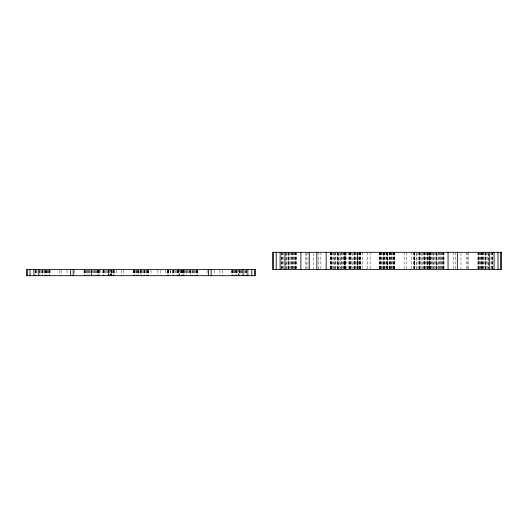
<?xml version="1.0" encoding="UTF-8"?>
<svg xmlns="http://www.w3.org/2000/svg" width="528" height="528" viewBox="0 0 528 528"><rect width="100%" height="100%" fill="white"/><g stroke="black" fill="none" stroke-linecap="round" stroke-linejoin="round"><path stroke-width="0.4" stroke-dasharray="2.64 1.98" d="M492.716 252.305L492.716 268.719M492.367 252.305L492.367 268.719M492.208 252.305L492.208 268.719M491.647 252.305L491.647 268.719M490.994 252.305L490.994 268.719M488.301 253.123L488.301 268.719M488.215 253.123L488.215 268.719M487.562 252.305L487.588 268.719M486.288 252.305L486.334 268.719M485.767 253.123L485.767 268.719M485.681 252.305L485.681 268.719M485.575 252.305L485.595 268.719M485.423 252.305L485.476 268.719M484.856 252.305L484.902 268.719M483.628 252.305L483.602 268.719M482.968 252.305L482.968 268.719M482.889 252.305L482.889 268.719M482.354 252.305L482.348 268.719M481.78 252.305L481.78 268.719M481.655 252.305L481.655 268.719M480.949 252.305L480.949 268.719M480.196 252.305L480.196 268.719M479.543 252.305L479.543 268.719M478.982 252.305L478.988 268.719M478.823 252.305L478.823 268.719M478.474 252.305L478.474 268.719M478.124 252.305L478.124 268.719M477.959 252.305L477.965 268.719M468.607 252.305L468.607 268.719M467.742 252.305L467.742 268.719M466.217 252.305L466.217 268.719M460.97 253.123L460.97 268.719M455.723 252.305L455.723 268.719M453.341 252.305L453.341 268.719M443.982 252.305L443.982 268.719M443.824 252.305L443.824 268.719M443.474 252.305L443.474 268.719M443.124 252.305L443.124 268.719M442.966 252.305L442.966 268.719M442.405 252.305L442.405 268.719M441.751 252.305L441.745 268.719M440.999 252.305L440.999 268.719M440.167 252.305L440.167 268.719M439.6 252.305L439.6 268.719M438.973 252.305L438.973 268.719M438.346 252.305L438.346 268.719M437.092 253.123L437.092 268.719M436.524 253.123L436.524 268.719M436.438 252.305L436.352 268.719M436.267 252.305L436.267 268.719M436.181 252.305L436.181 268.719M435.613 252.305L435.613 268.719M434.359 252.305L434.359 268.719M433.726 252.305L433.726 268.719M433.105 253.123L433.105 268.719M432.538 252.305L432.538 268.719M431.706 252.305L431.706 268.719M430.954 252.305L430.954 268.719M430.3 252.305L430.3 268.719M430.023 252.305L430.023 268.719M429.911 252.305L429.911 268.719M429.739 252.305L429.739 268.719M429.66 268.719L429.66 252.305L429.614 268.719M429.416 252.305L429.416 268.719M429.304 252.305L429.304 268.719M429.231 252.305L429.231 268.719M428.881 252.305L428.881 268.719M428.716 252.305L428.736 268.719M427.819 252.305L427.845 268.719M427.442 253.123L427.442 268.719M427.317 252.305L427.324 268.719M427.205 252.305L427.244 268.719M426.802 252.305L426.835 268.719M425.918 252.305L425.931 268.719M425.033 252.305L425.027 268.719M424.624 252.305L424.624 268.719M424.512 252.305L424.512 268.719M424.268 252.305L424.268 268.719M424.017 252.305L424.017 268.719M423.905 252.305L423.905 268.719M422.921 252.305L422.921 268.719M421.931 253.123L421.931 268.719M420.935 252.305L420.935 268.719M419.951 252.305L419.951 268.719M419.839 252.305L419.839 268.719M419.588 252.305L419.588 268.719M419.344 252.305L419.344 268.719M419.232 252.305L419.232 268.719M418.387 252.305L418.387 268.719M416.981 252.305L416.975 268.719M416.533 253.123L416.533 268.719M414.678 252.305L414.678 268.719M414.559 252.305L414.559 268.719M414.44 252.305L414.44 268.719M414.361 252.305L414.361 268.719M414.295 253.123L414.295 268.719M414.196 252.305L414.196 268.719M413.945 252.305L413.945 268.719M413.833 252.305L413.833 268.719M411.728 252.305L411.728 268.719M406.481 252.305L406.481 268.719M404.098 252.305L404.098 268.719M394.739 252.305L394.739 268.719M394.581 252.305L394.581 268.719M394.231 252.305L394.231 268.719M393.881 252.305L393.881 268.719M393.716 252.305L393.723 268.719M393.162 252.305L393.162 268.719M392.509 252.305L392.502 268.719M391.756 252.305L391.756 268.719M391.05 252.305L391.05 268.719M390.925 252.305L390.925 268.719M390.357 252.305L390.357 268.719M389.816 252.305L389.816 268.719M389.73 252.305L389.73 268.719M389.103 252.305L389.103 268.719M387.849 253.123L387.849 268.719M387.281 253.123L387.281 268.719M387.196 252.305L387.196 268.719M387.11 252.305L387.11 268.719M387.024 252.305L387.024 268.719M386.938 252.305L386.938 268.719M386.371 252.305L386.371 268.719M385.117 252.305L385.117 268.719M384.483 252.305L384.483 268.719M384.404 252.305L384.404 268.719M383.863 253.123L383.863 268.719M383.295 252.305L383.295 268.719M383.17 252.305L383.17 268.719M382.463 252.305L382.463 268.719M381.711 252.305L381.711 268.719M381.051 252.305L381.051 268.719M380.497 252.305L380.497 268.719M380.338 252.305L380.338 268.719M379.988 252.305L379.988 268.719M379.639 252.305L379.639 268.719M379.474 252.305L379.474 268.719M370.121 252.305L370.121 268.719M367.732 252.305L367.732 268.719M362.485 252.305L362.485 268.719M360.38 252.305L360.38 268.719M360.268 252.305L360.268 268.719M360.023 252.305L360.023 268.719M359.977 252.305L359.977 268.719M359.858 252.305L359.773 268.719M359.66 252.305L359.66 268.719M359.093 252.305L359.073 268.719M358.175 252.305L358.208 268.719M357.806 253.123L357.806 268.719M357.727 252.305L357.746 268.719M357.674 252.305L357.601 268.719M357.562 252.305L357.562 268.719M357.238 252.305L357.238 268.719L357.159 252.305M356.294 252.305L356.275 268.719M355.397 252.305L355.39 268.719M354.988 252.305L354.988 268.719M354.856 252.305L354.856 268.719M354.625 252.305L354.625 268.719M354.38 252.305L354.374 268.719M354.262 252.305L354.262 268.719M353.285 252.305L353.285 268.719M352.288 253.123L352.288 268.719M351.292 252.305L351.292 268.719M350.315 252.305L350.308 268.719M350.203 252.305L350.196 268.719M349.952 252.305L349.952 268.719M349.701 252.305L349.701 268.719M349.589 252.305L349.589 268.719M348.744 252.305L348.744 268.719M346.889 252.305L346.889 268.719M345.497 252.305L345.497 268.719M345.338 252.305L345.338 268.719M344.916 252.305L344.916 268.719M344.804 252.305L344.725 268.719M344.632 252.305L344.639 268.719M344.553 252.305L344.553 268.719M344.48 252.305L344.474 268.719M344.309 252.305L344.309 268.719M344.19 252.305L344.19 268.719M343.919 252.305L343.919 268.719M343.266 252.305L343.259 268.719M342.514 252.305L342.514 268.719M341.682 252.305L341.682 268.719M341.114 252.305L341.108 268.719M340.487 253.123L340.487 268.719M339.86 252.305L339.86 268.719M338.606 253.123L338.606 268.719M338.039 253.123L338.039 268.719M337.953 252.305L337.953 268.719M337.867 252.305L337.867 268.719M337.696 252.305L337.696 268.719M337.128 252.305L337.128 268.719M335.874 252.305L335.874 268.719M335.24 252.305L335.24 268.719M334.62 253.123L334.62 268.719M334.046 252.305L334.046 268.719M333.214 252.305L333.221 268.719M332.468 252.305L332.468 268.719M331.815 252.305L331.808 268.719M331.254 252.305L331.254 268.719M331.096 252.305L331.096 268.719M330.746 252.305L330.746 268.719M330.389 252.305L330.389 268.719M330.231 252.305L330.231 268.719M320.879 252.305L320.879 268.719M318.49 252.305L318.49 268.719M313.243 253.123L313.243 268.719M307.996 252.305L307.996 268.719M306.471 253.123L306.471 268.719M305.613 252.305L305.613 268.719M296.254 252.305L296.254 268.719M296.096 252.305L296.096 268.719M295.746 252.305L295.739 268.719M295.396 252.305L295.39 268.719M295.231 252.305L295.231 268.719M294.677 252.305L294.677 268.719M294.017 252.305L294.017 268.719M293.271 252.305L293.271 268.719M292.565 252.305L292.565 268.719M292.439 252.305L292.439 268.719M291.865 252.305L291.859 268.719M291.245 252.305L291.331 268.719M290.591 252.305L290.618 268.719M289.318 252.305L289.364 268.719M288.79 253.123L288.79 268.719M288.625 252.305L288.618 268.719M288.539 252.305L288.506 268.719M288.453 252.305L288.453 268.719M287.885 252.305L287.925 268.719M286.631 252.305L286.651 268.719M285.998 253.123L285.998 268.719M285.912 253.123L285.912 268.719M283.226 252.305L283.226 268.719M282.566 252.305L282.566 268.719M282.011 252.305L282.011 268.719M281.853 252.305L281.853 268.719M281.503 252.305L281.503 268.719M246.497 270.31L246.497 275.695M246.147 270.31L246.147 275.695M245.989 270.31L245.989 275.695M245.434 270.31L245.434 275.695M244.774 270.31L244.774 275.695M242.088 270.31L242.088 275.695M242.002 270.31L242.002 274.93M241.342 270.31L241.369 275.695M240.121 270.31L240.121 275.695M240.075 270.31L240.075 274.93M239.547 270.31L239.547 275.695M239.461 270.31L239.461 275.695M239.382 270.31L239.362 275.695M239.296 270.31L239.263 275.695M239.21 270.31L239.21 274.93M238.682 275.695L238.682 270.31L238.643 274.93M237.409 270.31L237.409 275.695M236.755 270.31L236.755 275.695M236.669 270.31L236.669 275.695M236.141 270.31L236.135 275.695M235.561 270.31L235.561 275.695M235.442 270.31L235.442 275.695M234.729 270.31L234.729 275.695M233.983 270.31L233.983 275.695M233.323 270.31L233.323 275.695M232.769 270.31L232.769 275.695M232.61 270.31L232.61 275.695M232.254 270.31L232.254 275.695M231.904 270.31L231.904 275.695M231.746 270.31L231.746 275.695M222.387 270.31L222.387 275.695M220.004 270.31L220.004 275.695M214.757 270.31L214.757 274.93M207.121 270.31L207.121 275.695M197.769 270.31L197.769 275.695M197.611 270.31L197.611 275.695M197.254 270.31L197.254 275.695M196.904 270.31L196.904 275.695M196.746 270.31L196.746 275.695M196.192 270.31L196.192 275.695M195.532 270.31L195.532 275.695M194.779 270.31L194.786 275.695M193.948 270.31L193.948 275.695M193.38 270.31L193.38 274.93M192.76 270.31L192.76 275.695M192.126 270.31L192.126 275.695M190.879 270.31L190.872 275.695M190.304 270.31L190.304 275.695M190.219 270.31L190.219 275.695M190.054 270.31L190.133 275.695M189.968 270.31L189.968 274.93M189.394 270.31L189.394 274.93M188.146 270.31L188.14 275.695M187.513 270.31L187.513 274.93M186.886 270.31L186.892 275.695M186.318 270.31L186.318 275.695M185.486 270.31L185.486 275.695M184.741 270.31L184.741 275.695M184.081 270.31L184.081 275.695M183.803 270.31L183.803 275.695M183.691 270.31L183.691 275.695M183.526 270.31L183.447 275.695M183.401 270.31L183.368 275.695M183.282 270.31L183.282 275.695M183.196 270.31L183.196 275.695M183.011 270.31L183.084 275.695M182.662 270.31L182.662 275.695M182.516 270.31L182.503 275.695M181.599 270.31L181.632 275.695M181.229 270.31L181.17 275.695M181.111 270.31L181.097 275.695M180.992 270.31L180.992 274.93M180.616 270.31L180.616 275.695M178.82 270.31L178.814 275.695M178.411 270.31L178.411 275.695M178.299 270.31L178.299 275.695M178.048 270.31L178.048 275.695M177.804 270.31L177.804 275.695M177.685 270.31L177.685 275.695M176.708 270.31L176.708 275.695M175.712 270.31L175.712 274.93M174.715 270.31L174.715 275.695M173.738 270.31L173.738 275.695M173.626 270.31L173.62 275.695M173.375 270.31L173.375 275.695M173.144 270.31L173.144 275.695M173.012 270.31L173.012 275.695M172.168 270.31L172.168 275.695M170.762 270.31L170.762 275.695M170.313 270.31L170.313 274.93M168.458 270.31L168.458 275.695M168.34 270.31L168.34 275.695M168.227 270.31L168.227 275.695M168.082 270.31L168.148 275.695M167.977 270.31L167.977 275.695M167.732 270.31L167.732 275.695M167.614 270.31L167.614 275.695M165.515 270.31L165.515 274.93M160.268 270.31L160.268 275.695M157.879 270.31L157.879 275.695M150.988 270.31L150.988 274.93M148.526 270.31L148.526 275.695M148.361 270.31L148.361 275.695M148.012 270.31L148.012 275.695M147.662 270.31L147.662 275.695M147.503 270.31L147.503 275.695M146.949 270.31L146.949 275.695M146.289 270.31L146.289 275.695M145.537 270.31L145.537 275.695M144.83 270.31L144.83 275.695M144.705 270.31L144.705 275.695M144.137 270.31L144.137 274.93M143.517 270.31L143.603 275.695M142.883 270.31L142.883 275.695M141.629 270.31L141.629 275.695M141.062 270.31L141.062 275.695M140.89 270.31L140.89 275.695M140.811 270.31L140.811 275.695M140.725 270.31L140.725 274.93M140.151 270.31L140.151 274.93M138.897 270.31L138.897 275.695M138.27 270.31L138.27 274.93M138.184 270.31L138.184 275.695M137.643 270.31L137.643 275.695M137.075 270.31L137.075 275.695M136.957 270.31L136.957 275.695M136.244 270.31L136.244 275.695M135.498 270.31L135.498 275.695M134.838 270.31L134.838 275.695M134.284 270.31L134.284 275.695M134.119 270.31L134.125 275.695M133.769 270.31L133.769 275.695M133.419 270.31L133.419 275.695M133.261 270.31L133.261 275.695M123.902 270.31L123.902 275.695M121.519 270.31L121.519 275.695M116.272 270.31L116.272 274.93M114.167 270.31L114.167 275.695M114.055 270.31L114.055 275.695M113.764 270.31L113.804 275.695M113.639 270.31L113.639 275.695M113.56 270.31L113.56 275.695M113.447 270.31L113.447 275.695M112.86 270.31L112.88 275.695M111.989 270.31L111.989 275.695M111.527 270.31L111.586 275.695M111.454 270.31L111.408 275.695L111.388 270.31M111.025 275.695L110.979 270.31L110.946 274.93M109.177 270.31L109.171 275.695M108.768 270.31L108.768 275.695M108.412 270.31L108.412 275.695M108.161 270.31L108.161 275.695M108.049 270.31L108.049 275.695M107.065 270.31L107.065 275.695M106.069 270.31L106.069 274.93M105.079 270.31L105.079 275.695M104.095 270.31L104.095 275.695M103.983 270.31L103.983 275.695M103.732 270.31L103.732 275.695M103.488 270.31L103.488 275.695M103.376 270.31L103.376 275.695M102.531 270.31L102.531 275.695M100.676 270.31L100.676 274.93M99.277 270.31L99.284 275.695M99.119 270.31L99.119 275.695M98.769 270.31L98.769 275.695M98.696 270.31L98.696 275.695M98.584 270.31L98.584 275.695M98.505 270.31L98.419 275.695M98.34 270.31L98.34 275.695M98.261 270.31L98.261 275.695M98.089 270.31L98.089 275.695M97.977 270.31L97.977 275.695M97.7 270.31L97.706 275.695M97.046 270.31L97.046 275.695M96.294 270.31L96.294 275.695M95.462 270.31L95.462 275.695M94.895 270.31L94.895 274.93M94.274 270.31L94.274 275.695M93.641 270.31L93.641 275.695M92.387 270.31L92.387 275.695M91.819 270.31L91.819 275.695M91.733 270.31L91.733 275.695M91.648 270.31L91.648 275.695M91.562 275.695L91.483 270.31L91.483 274.93M90.908 270.31L90.908 274.93M89.654 270.31L89.654 275.695M89.027 270.31L89.027 275.695M88.4 270.31L88.4 275.695M87.833 270.31L87.833 275.695M87.001 270.31L87.001 275.695M86.255 270.31L86.255 275.695M85.595 270.31L85.595 275.695M85.034 270.31L85.034 275.695M84.876 270.31L84.883 275.695M84.526 270.31L84.526 275.695M84.176 270.31L84.176 275.695M84.018 270.31L84.018 275.695M74.659 270.31L74.659 275.695M67.03 270.31L67.03 275.695M61.783 270.31L61.783 275.695M59.393 270.31L59.393 275.695M50.035 270.31L50.035 275.695M49.876 270.31L49.876 275.695M49.526 270.31L49.526 275.695M49.177 270.31L49.177 275.695M49.018 270.31L49.018 275.695M48.457 270.31L48.457 275.695M47.804 270.31L47.804 275.695M47.051 270.31L47.051 275.695M46.345 270.31L46.345 275.695M46.22 270.31L46.22 275.695M45.646 270.31L45.646 275.695M45.118 270.31L45.118 275.695M45.025 270.31L45.025 275.695M44.372 270.31L44.372 275.695M43.144 270.31L43.144 275.695M42.577 270.31L42.577 275.695M42.464 270.31L42.491 275.695M42.385 270.31L42.385 275.695M42.286 270.31L42.286 275.695M41.712 270.31L41.712 275.695M40.412 270.31L40.438 275.695M39.778 270.31L39.778 275.695M39.699 270.31L39.699 275.695M37.006 270.31L37.006 275.695M36.353 270.31L36.353 275.695M35.798 270.31L35.792 275.695M35.633 270.31L35.633 275.695M35.284 270.31L35.284 275.695M345.035 268.719L345.035 252.305L344.989 268.719M179.718 275.695L179.718 270.31L179.698 275.695M110.075 275.695L110.075 270.31L110.062 275.695M108.656 275.695L108.656 270.31L108.636 275.695"/><path stroke-width="0.79" d="M500.636 252.305L500.636 269.544M498.003 252.305L498.003 269.544M494.089 252.305L494.089 269.544M489.284 252.305L489.284 269.544M457.354 252.305L457.354 269.544M448.048 252.305L448.048 269.544M326.172 252.305L326.172 269.544M316.859 252.305L316.859 269.544M309.269 252.305L309.269 269.544M300.894 252.305L300.894 269.544M284.929 252.305L284.929 269.544M280.13 252.305L280.13 269.544M276.217 252.305L276.217 269.544M273.583 252.305L273.583 269.544M254.417 269.544L254.417 275.695M251.783 269.544L251.783 275.695M247.87 269.544L247.87 275.695M243.071 269.544L243.071 275.695M211.141 269.544L211.141 275.695M208.6 269.544L208.6 275.695M73.181 269.544L73.181 275.695M70.646 269.544L70.646 275.695M38.716 269.544L38.716 275.695M33.911 269.544L33.911 275.695M29.997 269.544L29.997 275.695M27.364 269.544L27.364 275.695M501.6 252.305L272.62 252.305L272.62 269.544L501.6 269.544L501.6 252.305M255.38 269.544L26.4 269.544L26.4 275.695L255.38 275.695L255.38 269.544"/></g></svg>
